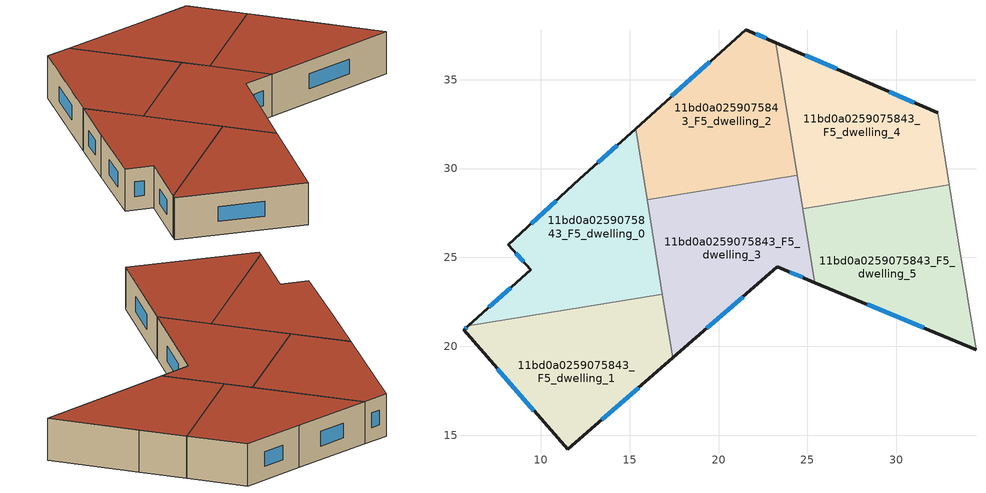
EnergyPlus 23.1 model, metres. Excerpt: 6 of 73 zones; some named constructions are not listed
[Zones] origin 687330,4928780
11bd0a0259075843_F5_dwelling_0
 floor to 11bd0a0259075843_F4_dwelling_0 (EU_floor_Construction): 15.34,32.25 16.85,22.94 5.94,21.17 9.45,24.31 8.18,25.71 12.18,29.41 z15
 wall outside (EU_wall_Construction): 15.34,32.25 12.18,29.41 8.18,25.71 9.45,24.31 5.94,21.17 z15:18
 wall to 11bd0a0259075843_F5_dwelling_1 (EU_wall_Construction): 5.94,21.17 16.85,22.94 z15:18
 wall to 11bd0a0259075843_F5_dwelling_3 (EU_wall_Construction): 16.85,22.94 15.99,28.24 z15:18
 wall to 11bd0a0259075843_F5_dwelling_2 (EU_wall_Construction): 15.99,28.24 15.34,32.25 z15:18
 window (EU_Window_Construction): 14.31,31.32 13.21,30.33 / 8.31,23.29 7.08,22.19 / 8.59,25.25 9.04,24.76 / 10.88,28.2 9.48,26.91 z15.98:17.02
 roof outside (EU_roof_Construction): 16.85,22.94 15.34,32.25 12.18,29.41 8.18,25.71 9.45,24.31 5.94,21.17 z18
11bd0a0259075843_F5_dwelling_1
 floor to 11bd0a0259075843_F4_dwelling_1 (EU_floor_Construction): 16.85,22.94 17.43,19.35 11.51,14.21 5.66,20.93 5.94,21.17 z15
 wall outside (EU_wall_Construction): 5.94,21.17 5.66,20.93 11.51,14.21 17.43,19.35 z15:18
 wall to 11bd0a0259075843_F5_dwelling_3 (EU_wall_Construction): 17.43,19.35 16.85,22.94 z15:18
 window (EU_Window_Construction): 13.44,15.88 15.5,17.68 / 7.56,18.74 9.61,16.39 / 5.85,21.09 5.75,21.01 z15.98:17.02
 roof outside (EU_roof_Construction): 17.43,19.35 16.85,22.94 5.94,21.17 5.66,20.93 11.51,14.21 z18
11bd0a0259075843_F5_dwelling_2
 floor to 11bd0a0259075843_F4_dwelling_2 (EU_floor_Construction): 23.22,37.09 24.43,29.61 15.99,28.24 15.34,32.25 21.53,37.82 z15
 wall outside (EU_wall_Construction): 23.22,37.09 21.53,37.82 15.34,32.25 z15:18
 wall to 11bd0a0259075843_F5_dwelling_4 (EU_wall_Construction): 24.43,29.61 23.22,37.09 z15:18
 wall to 11bd0a0259075843_F5_dwelling_3 (EU_wall_Construction): 15.99,28.24 24.43,29.61 z15:18
 window (EU_Window_Construction): 22.67,37.32 22.08,37.58 / 19.52,36 17.35,34.06 z15.98:17.02
 roof outside (EU_roof_Construction): 24.43,29.61 23.22,37.09 21.53,37.82 15.34,32.25 15.99,28.24 z18
11bd0a0259075843_F5_dwelling_3
 floor to 11bd0a0259075843_F4_dwelling_3 (EU_floor_Construction): 24.43,29.61 25.41,23.59 23.31,24.47 17.43,19.35 15.99,28.24 z15
 wall outside (EU_wall_Construction): 17.43,19.35 23.31,24.47 25.41,23.59 z15:18
 wall to 11bd0a0259075843_F5_dwelling_5 (EU_wall_Construction): 25.41,23.59 24.73,27.74 z15:18
 wall to 11bd0a0259075843_F5_dwelling_4 (EU_wall_Construction): 24.73,27.74 24.43,29.61 z15:18
 window (EU_Window_Construction): 19.34,21.02 21.4,22.8 / 23.99,24.18 24.73,23.88 z15.98:17.02
 roof outside (EU_roof_Construction): 25.41,23.59 24.43,29.61 15.99,28.24 17.43,19.35 23.31,24.47 z18
11bd0a0259075843_F5_dwelling_4
 floor to 11bd0a0259075843_F4_dwelling_4 (EU_floor_Construction): 32.31,33.13 32.97,29.08 24.73,27.74 23.22,37.09 28.3,34.89 z15
 wall outside (EU_wall_Construction): 32.31,33.13 28.3,34.89 23.22,37.09 z15:18
 wall to 11bd0a0259075843_F5_dwelling_5 (EU_wall_Construction): 24.73,27.74 32.97,29.08 z15:18
 wall to 11bd0a0259075843_F5_dwelling_6 (EU_wall_Construction): 32.97,29.08 32.31,33.13 z15:18
 window (EU_Window_Construction): 26.65,35.6 24.87,36.37 / 31.01,33.7 29.61,34.32 z15.98:17.02
 roof outside (EU_roof_Construction): 32.97,29.08 32.31,33.13 28.3,34.89 23.22,37.09 24.73,27.74 z18
11bd0a0259075843_F5_dwelling_5
 floor to 11bd0a0259075843_F4_dwelling_5 (EU_floor_Construction): 32.97,29.08 34.47,19.82 25.41,23.59 24.73,27.74 z15
 wall outside (EU_wall_Construction): 25.41,23.59 34.47,19.82 z15:18
 wall to 11bd0a0259075843_F5_dwelling_7 (EU_wall_Construction): 34.47,19.82 33.48,25.93 z15:18
 wall to 11bd0a0259075843_F5_dwelling_6 (EU_wall_Construction): 33.48,25.93 32.97,29.08 z15:18
 window (EU_Window_Construction): 28.36,22.37 31.53,21.05 z15.98:17.02
 roof outside (EU_roof_Construction): 34.47,19.82 32.97,29.08 24.73,27.74 25.41,23.59 z18
[SCHEDULE:FILE] Column Number=1; Rows to Skip at Top=0; Number of Hours of Data=8760; Column Separator=Comma; Interpolate to Timestep=No; Minutes per Item=60; Adjust Schedule for Daylight Savings=Yes
Name | File
EU_Step8_GainSchedule_11bd0a0259075843_F2_dwelling_9_f000 | ../../schedules/11bd0a0259075843/11bd0a0259075843_F2_dwelling_9_f000_gain.csv
EU_Step8_GainSchedule_11bd0a0259075843_F2_dwelling_10_f000 | ../../schedules/11bd0a0259075843/11bd0a0259075843_F2_dwelling_10_f000_gain.csv
EU_Step8_GainSchedule_11bd0a0259075843_F2_dwelling_11_f000 | ../../schedules/11bd0a0259075843/11bd0a0259075843_F2_dwelling_11_f000_gain.csv
EU_Step8_GainSchedule_11bd0a0259075843_F3_dwelling_0_f000 | ../../schedules/11bd0a0259075843/11bd0a0259075843_F3_dwelling_0_f000_gain.csv
EU_Step8_GainSchedule_11bd0a0259075843_F3_dwelling_1_f000 | ../../schedules/11bd0a0259075843/11bd0a0259075843_F3_dwelling_1_f000_gain.csv
EU_Step8_GainSchedule_11bd0a0259075843_F3_dwelling_2_f000 | ../../schedules/11bd0a0259075843/11bd0a0259075843_F3_dwelling_2_f000_gain.csv
EU_Step8_GainSchedule_11bd0a0259075843_F3_dwelling_3_f000 | ../../schedules/11bd0a0259075843/11bd0a0259075843_F3_dwelling_3_f000_gain.csv
EU_Step8_GainSchedule_11bd0a0259075843_F3_dwelling_4_f000 | ../../schedules/11bd0a0259075843/11bd0a0259075843_F3_dwelling_4_f000_gain.csv
EU_Step8_GainSchedule_11bd0a0259075843_F3_dwelling_5_f000 | ../../schedules/11bd0a0259075843/11bd0a0259075843_F3_dwelling_5_f000_gain.csv
EU_Step8_GainSchedule_11bd0a0259075843_F3_dwelling_6_f000 | ../../schedules/11bd0a0259075843/11bd0a0259075843_F3_dwelling_6_f000_gain.csv
EU_Step8_GainSchedule_11bd0a0259075843_F3_dwelling_7_f000 | ../../schedules/11bd0a0259075843/11bd0a0259075843_F3_dwelling_7_f000_gain.csv
EU_Step8_GainSchedule_11bd0a0259075843_F3_dwelling_8_f000 | ../../schedules/11bd0a0259075843/11bd0a0259075843_F3_dwelling_8_f000_gain.csv
EU_Step8_GainSchedule_11bd0a0259075843_F3_dwelling_9_f000 | ../../schedules/11bd0a0259075843/11bd0a0259075843_F3_dwelling_9_f000_gain.csv
EU_Step8_GainSchedule_11bd0a0259075843_F3_dwelling_10_f000 | ../../schedules/11bd0a0259075843/11bd0a0259075843_F3_dwelling_10_f000_gain.csv
EU_Step8_GainSchedule_11bd0a0259075843_F3_dwelling_11_f000 | ../../schedules/11bd0a0259075843/11bd0a0259075843_F3_dwelling_11_f000_gain.csv
EU_Step8_GainSchedule_11bd0a0259075843_F4_dwelling_0_f000 | ../../schedules/11bd0a0259075843/11bd0a0259075843_F4_dwelling_0_f000_gain.csv
EU_Step8_GainSchedule_11bd0a0259075843_F4_dwelling_1_f000 | ../../schedules/11bd0a0259075843/11bd0a0259075843_F4_dwelling_1_f000_gain.csv
EU_Step8_GainSchedule_11bd0a0259075843_F4_dwelling_2_f000 | ../../schedules/11bd0a0259075843/11bd0a0259075843_F4_dwelling_2_f000_gain.csv
EU_Step8_GainSchedule_11bd0a0259075843_F4_dwelling_3_f000 | ../../schedules/11bd0a0259075843/11bd0a0259075843_F4_dwelling_3_f000_gain.csv
EU_Step8_GainSchedule_11bd0a0259075843_F4_dwelling_4_f000 | ../../schedules/11bd0a0259075843/11bd0a0259075843_F4_dwelling_4_f000_gain.csv
EU_Step8_GainSchedule_11bd0a0259075843_F4_dwelling_5_f000 | ../../schedules/11bd0a0259075843/11bd0a0259075843_F4_dwelling_5_f000_gain.csv
EU_Step8_GainSchedule_11bd0a0259075843_F4_dwelling_6_f000 | ../../schedules/11bd0a0259075843/11bd0a0259075843_F4_dwelling_6_f000_gain.csv
EU_Step8_GainSchedule_11bd0a0259075843_F4_dwelling_7_f000 | ../../schedules/11bd0a0259075843/11bd0a0259075843_F4_dwelling_7_f000_gain.csv
EU_Step8_GainSchedule_11bd0a0259075843_F4_dwelling_8_f000 | ../../schedules/11bd0a0259075843/11bd0a0259075843_F4_dwelling_8_f000_gain.csv
EU_Step8_GainSchedule_11bd0a0259075843_F4_dwelling_9_f000 | ../../schedules/11bd0a0259075843/11bd0a0259075843_F4_dwelling_9_f000_gain.csv
EU_Step8_GainSchedule_11bd0a0259075843_F4_dwelling_10_f000 | ../../schedules/11bd0a0259075843/11bd0a0259075843_F4_dwelling_10_f000_gain.csv
EU_Step8_GainSchedule_11bd0a0259075843_F4_dwelling_11_f000 | ../../schedules/11bd0a0259075843/11bd0a0259075843_F4_dwelling_11_f000_gain.csv
